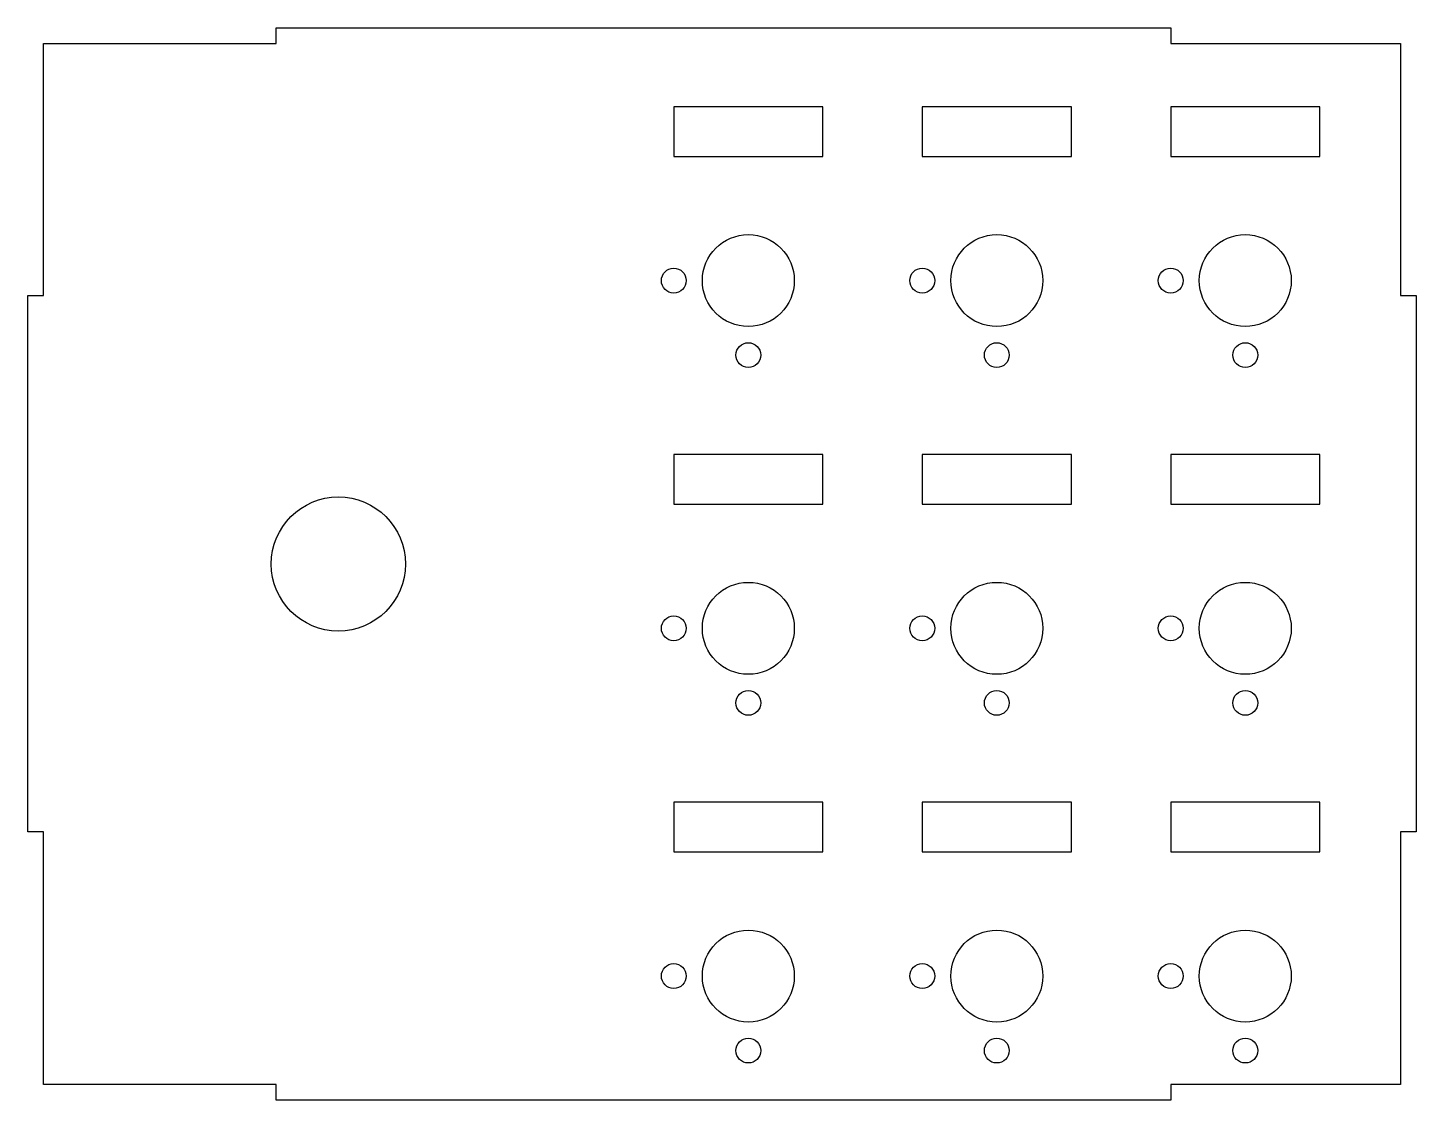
# Model space of a CAD drawing. Header units: millimetres. Extents: x -140 to 140, y -108 to 108.
import ezdxf

# ---------------------------------------------------------------- set-up
doc = ezdxf.new("R2010")
doc.units = ezdxf.units.MM
doc.layers.get('0').update_dxf_attribs({"linetype": 'CONTINUOUS'})

msp = doc.modelspace()

# ---------------------------------------------------------------- linework, layer by layer
for points in [[(139.7, -53.95), (136.53, -53.95), (136.53, -104.78), (90.3, -104.78), (90.3, -107.95), (-89.7, -107.95), (-89.7, -104.78), (-136.53, -104.78), (-136.53, -53.95), (-139.7, -53.95), (-139.7, 54.05), (-136.53, 54.05), (-136.53, 104.78), (-89.7, 104.78), (-89.7, 107.95), (90.3, 107.95), (90.3, 104.78), (136.53, 104.78), (136.53, 54.05), (139.7, 54.05)], [(-9.7, 82.05), (20.3, 82.05), (20.3, 92.05), (-9.7, 92.05)], [(40.3, 82.05), (70.3, 82.05), (70.3, 92.05), (40.3, 92.05)], [(90.3, 82.05), (120.3, 82.05), (120.3, 92.05), (90.3, 92.05)], [(-9.7, 12.05), (20.3, 12.05), (20.3, 22.05), (-9.7, 22.05)], [(40.3, 12.05), (70.3, 12.05), (70.3, 22.05), (40.3, 22.05)], [(90.3, 12.05), (120.3, 12.05), (120.3, 22.05), (90.3, 22.05)], [(-9.7, -57.95), (20.3, -57.95), (20.3, -47.95), (-9.7, -47.95)], [(40.3, -57.95), (70.3, -57.95), (70.3, -47.95), (40.3, -47.95)], [(90.3, -57.95), (120.3, -57.95), (120.3, -47.95), (90.3, -47.95)]]:
    msp.add_lwpolyline(points, close=True)
for centre, radius in [((5.3, 57.05), 9.25), ((55.3, 57.05), 9.25), ((105.3, 57.05), 9.25), ((-9.7, 57.05), 2.5), ((40.3, 57.05), 2.5), ((90.3, 57.05), 2.5), ((5.3, 42.05), 2.5), ((55.3, 42.05), 2.5), ((105.3, 42.05), 2.5), ((-77.2, 0), 13.5), ((5.3, -12.95), 9.25), ((55.3, -12.95), 9.25), ((105.3, -12.95), 9.25), ((-9.7, -12.95), 2.5), ((40.3, -12.95), 2.5), ((90.3, -12.95), 2.5), ((5.3, -27.95), 2.5), ((55.3, -27.95), 2.5), ((105.3, -27.95), 2.5), ((5.3, -82.95), 9.25), ((55.3, -82.95), 9.25), ((105.3, -82.95), 9.25), ((-9.7, -82.95), 2.5), ((40.3, -82.95), 2.5), ((90.3, -82.95), 2.5), ((5.3, -97.95), 2.5), ((55.3, -97.95), 2.5), ((105.3, -97.95), 2.5)]:
    msp.add_circle(centre, radius)

doc.saveas('drawing.dxf')
